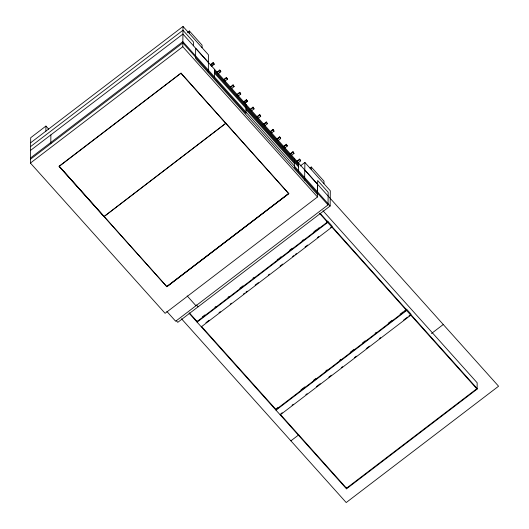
<?xml version="1.0" encoding="UTF-8"?>
<svg xmlns="http://www.w3.org/2000/svg" width="529" height="529" viewBox="0 0 529 529"><rect width="100%" height="100%" fill="white"/><g stroke="black" fill="none" stroke-linecap="round" stroke-linejoin="round"><path stroke-width="0.79" d="M166.86 311.436L175.661 321.248L328.033 204.921L328.165 192.252L317.645 180.508L317.473 196.986L165.101 313.313L30.424 163.058L30.695 137.712L45.93 126.074L48.675 129.142M45.878 131.146L45.93 126.074M50.784 143.743L50.877 134.875M317.473 196.986L182.796 46.731L183.008 26.45L30.636 142.777M189.362 33.539L189.389 30.999L187.418 32.5M193.449 45.792L193.488 41.989L182.968 30.252L30.596 146.579M197.105 320.878L197.092 322.148L327.696 222.438L327.709 221.168L326.4 222.173M202.058 47.709L202.085 45.17L189.389 30.999M208.333 62.396L195.631 48.278L195.637 58.547L208.34 72.665L208.413 54.791L183.008 26.45M208.34 70.099L208.314 72.632L304.631 180.098L304.658 177.565M211.521 66.356L214.139 64.359L213.108 62.594L210.489 64.591M214.139 64.359L213.108 62.594M214.417 76.877L214.496 69.273M218.179 73.782L220.791 71.779L219.76 70.02L216.487 72.513M220.791 71.779L219.76 70.02M224.832 81.201L227.45 79.205L226.412 77.439L223.8 79.443M227.45 79.205L226.412 77.439M231.484 88.627L234.102 86.63L233.071 84.865L230.452 86.862M234.102 86.63L233.071 84.865M238.136 96.053L240.755 94.05L239.723 92.291L236.45 94.784M240.755 94.05L239.723 92.291M246.058 104.491L245.965 113.358L182.836 42.928L30.464 159.255M244.795 103.472L247.407 101.475L246.375 99.71L243.757 101.713M247.407 101.475L246.375 99.71M251.447 110.898L254.065 108.901L253.027 107.136L249.761 109.635M254.065 108.901L253.027 107.136M258.099 118.324L260.718 116.327L259.686 114.562L257.068 116.559M260.718 116.327L259.686 114.562M264.751 125.743L267.37 123.746L266.338 121.987L263.065 124.48M267.37 123.746L266.338 121.987M271.41 133.169L274.022 131.172L272.99 129.407L270.372 131.404M274.022 131.172L272.99 129.407M276.019 408.924L276.006 410.187L406.609 310.477L406.622 309.207L404.652 310.715M278.062 140.595L280.681 138.598L279.643 136.832L276.376 139.332M280.681 138.598L279.643 136.832M284.714 148.014L287.333 146.017L286.301 144.258L283.028 146.751M287.333 146.017L286.301 144.258M291.367 155.44L293.985 153.443L292.954 151.678L289.68 154.177M293.985 153.443L292.954 151.678M294.455 158.488L294.362 167.356L328.033 204.921M298.587 170.788L298.667 163.183M298.025 162.866L300.637 160.869L299.606 159.103L296.333 161.603M300.637 160.869L299.606 159.103M304.83 170.054L317.526 184.277L317.307 194.288L304.605 180.065L304.909 162.449L300.32 165.954M311.257 169.538L311.283 167.005L309.974 168.004M323.96 183.708L323.986 181.176L311.283 167.005M176.131 320.501L177.777 322.34L330.149 206.006L330.308 190.797L304.909 162.449M322.988 210.767L477.171 382.791L477.105 389.126L346.502 488.836L346.515 487.255M181.03 73.134L59.129 166.45L166.873 286.711L288.768 193.647L181.03 73.134L59.136 166.192L104.021 216.573L225.923 123.217L104.021 216.573M166.873 286.711L59.136 166.192M30.556 150.395L182.928 34.054L498.576 386.223L346.204 502.55L181.493 318.782M30.477 157.999L182.849 41.659L330.149 206.006M30.424 163.058L182.796 46.731M210.482 65.193L213.101 63.196M212.182 65.252L214.146 63.751M217.135 72.618L219.753 70.621M219.489 72.175L220.798 71.177M223.793 80.044L226.405 78.047M230.446 87.464L233.064 85.467M237.098 94.889L239.716 92.892M243.75 102.315L246.369 100.318M245.456 102.368L247.413 100.874M250.409 109.741L253.021 107.737M257.061 117.16L259.679 115.163M263.713 124.586L266.332 122.589M270.365 132.012L272.984 130.008M277.024 139.431L279.636 137.434M283.676 146.857L286.295 144.86M290.328 154.283L292.947 152.286M296.981 161.702L299.599 159.705M166.873 286.454L288.768 193.396M166.873 286.658L288.768 193.594M202.356 316.871L204.981 314.867M214.827 307.349L216.143 306.351M227.953 297.331L229.269 296.326M239.769 288.312L243.049 285.805M252.895 278.287L254.204 277.289M277.176 259.752L278.485 258.747M279.801 257.749L281.111 256.744M289.647 250.23L292.272 248.227M302.112 240.708L303.428 239.71M313.928 231.689L316.554 229.685M317.863 228.687L319.179 227.682M205.907 322.703L209.186 320.197M219.032 312.679L220.342 311.68M230.188 304.162L231.497 303.157M243.314 294.137L244.623 293.139M245.939 292.134L247.248 291.135M255.123 285.124L258.41 282.618M268.249 275.1L269.565 274.101M280.066 266.08L282.691 264.077M292.537 256.558L293.846 255.56M295.162 254.555L296.471 253.556M305.002 247.043L307.627 245.039M317.473 237.521L318.789 236.516M330.599 227.503L331.914 226.498L406.616 309.842L276.012 409.552L201.311 326.208M201.304 326.843L331.908 227.133L331.921 225.863L327.709 221.168M276.674 408.421L277.989 407.416M300.955 389.88L304.896 386.871M313.426 380.358L316.051 378.354M325.897 370.842L327.213 369.837M339.678 360.315L340.993 359.317M350.178 352.301L354.119 349.292M362.649 342.779L365.274 340.775M375.121 333.263L376.43 332.258M388.246 323.239L392.181 320.237M400.056 314.219L403.343 311.713M280.879 413.751L282.188 412.746M292.034 405.234L293.344 404.229M305.815 394.707L307.131 393.708M316.316 386.692L320.257 383.684M328.787 377.17L331.412 375.167M341.258 367.648L342.567 366.65M354.384 357.63L356.348 356.129M366.194 348.611L369.48 346.105M379.319 338.593L380.635 337.588M403.607 320.052L407.542 317.043M408.857 316.044L410.821 314.537L477.112 388.498L346.508 488.207L280.218 414.247M280.211 414.881L410.815 315.172L410.828 313.909L406.622 309.207M290.89 440.842L298.773 434.825M431.439 333.534L443.262 324.508M214.483 70.542L298.654 164.453L298.627 166.985L214.457 73.075M214.47 71.812L298.64 165.716M246.005 109.556L294.402 163.554M320.012 213.22L327.702 221.803L197.099 321.513L189.408 312.93M319.615 213.418L477.105 389.126M181.024 73.386L288.768 193.647M196.451 304.982L198.097 306.82M187.18 295.923L195.981 305.742M189.012 313.128L346.502 488.836"/></g></svg>
